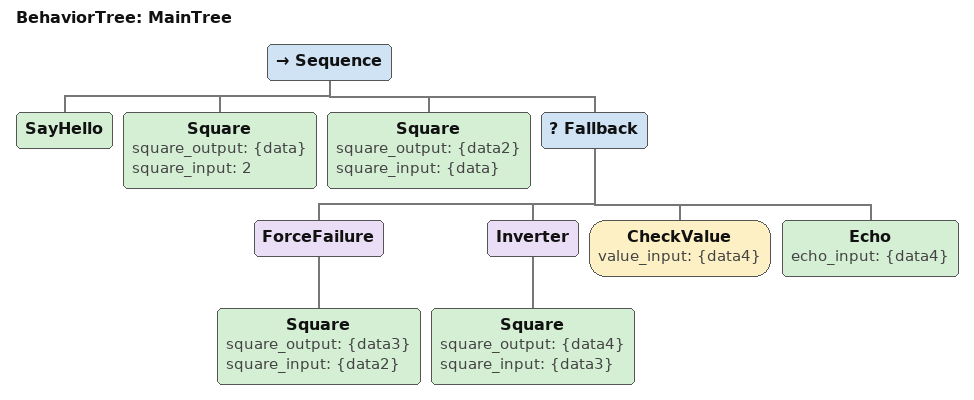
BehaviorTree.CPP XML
<?xml version="1.0" encoding="UTF-8"?>
<root BTCPP_format="3"
      main_tree_to_execute="MainTree">
  <BehaviorTree ID="MainTree">
    <Sequence>
      <SayHello/>
      <Square square_output="{data}"
              square_input="2"/>
      <Square square_output="{data2}"
              square_input="{data}"/>
      <Fallback>
        <ForceFailure>
          <Square square_output="{data3}"
                  square_input="{data2}"/>
        </ForceFailure>
        <Inverter>
          <Square square_output="{data4}"
                  square_input="{data3}"/>
        </Inverter>
        <CheckValue value_input="{data4}"/>
        <Echo echo_input="{data4}"/>
      </Fallback>
    </Sequence>
  </BehaviorTree>

</root>
